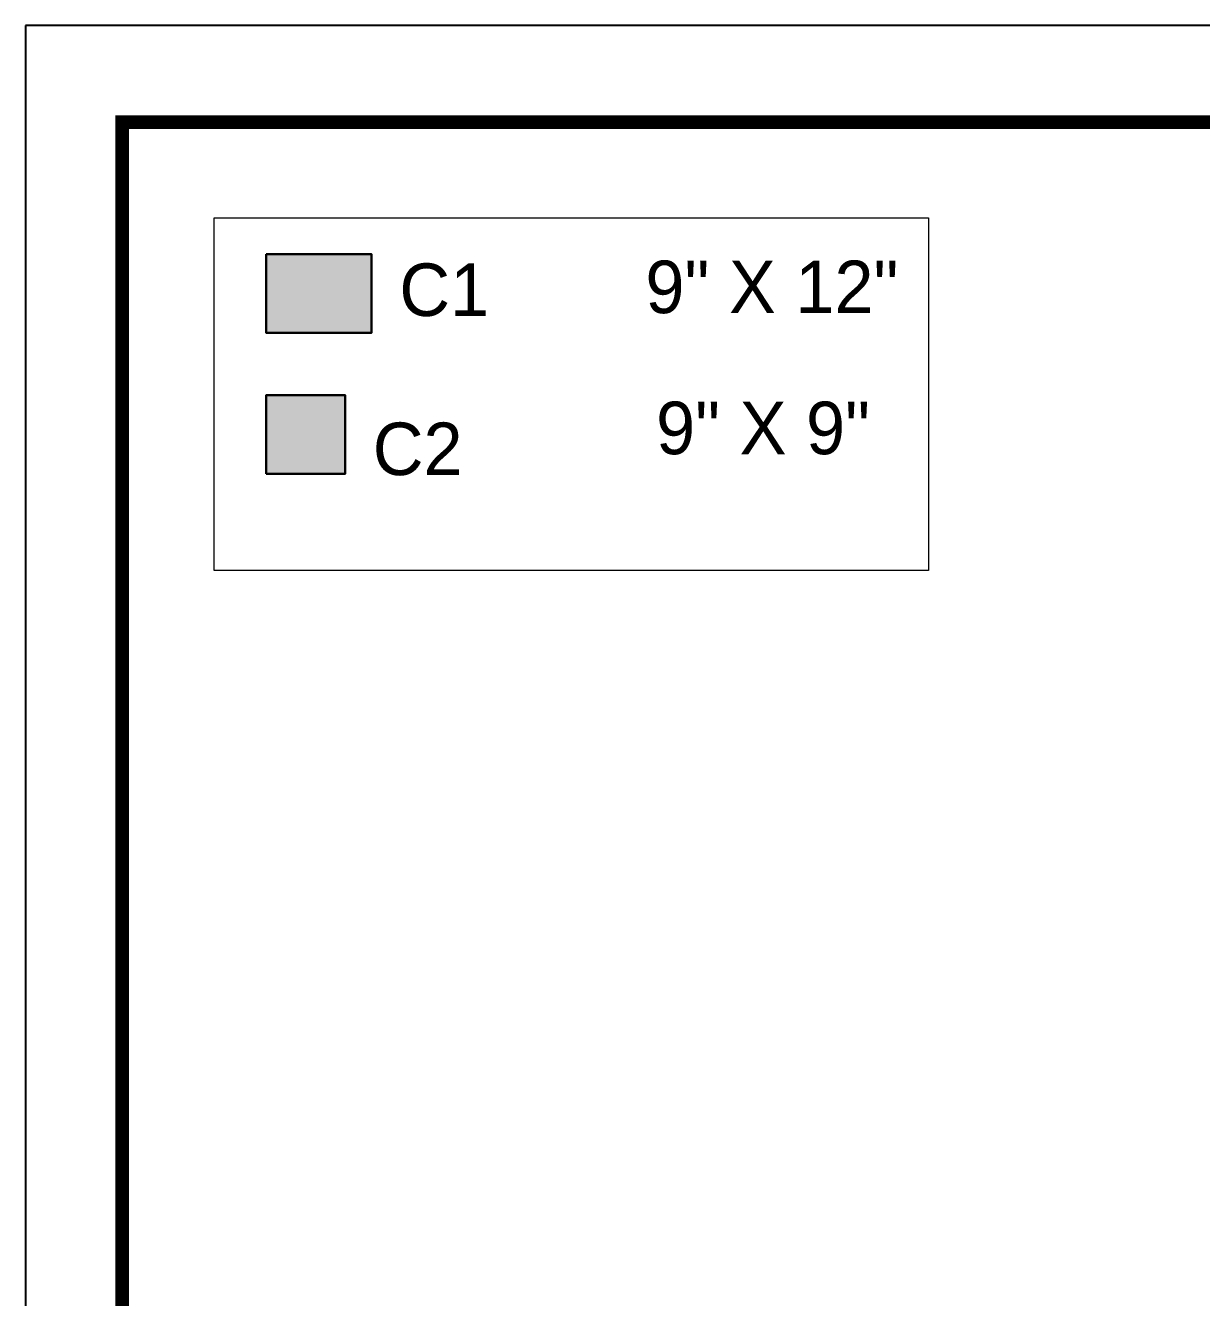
# Model space of a CAD drawing. Header units: millimetres. Extents: x -6808 to 215771, y -89660 to -16303.
# Drawn here: x 93906.7 to 94102.1, y -47278.9 to -47067.4 of the extents above; entities that cross this region are included whole.
import ezdxf

# ---------------------------------------------------------------- set-up
doc = ezdxf.new("R2010")
doc.units = ezdxf.units.MM
doc.layers.add('column', color=5, linetype='Continuous', lineweight=30)
doc.layers.add('FORMAT', color=7, linetype='Continuous')
doc.styles.add('cdim', font='arial.ttf')
doc.styles.add('SAJ', font='eurr____.ttf')

msp = doc.modelspace()

# ---------------------------------------------------------------- hatches: boundary and pattern name
at = {"layer": 'column', "ltscale": 2}
for points in [[(93946.688, -47105.445), (93946.688, -47118.544), (93964.153, -47118.544), (93964.153, -47105.445)], [(93959.787, -47141.994), (93959.787, -47128.894), (93946.688, -47128.894), (93946.688, -47141.994)]]:
    msp.add_hatch(color=5, dxfattribs=at).paths.add_polyline_path(points)

# ---------------------------------------------------------------- linework, layer by layer
at = {"layer": 'column', "lineweight": 18}
msp.add_lwpolyline([(93938.039, -47099.395), (94056.719, -47099.395), (94056.719, -47158.068), (93938.039, -47158.068)], close=True, dxfattribs=at)
at = {"layer": 'column', "ltscale": 2}
for points in [[(93946.688, -47105.445), (93946.688, -47118.544), (93964.153, -47118.544), (93964.153, -47105.445)], [(93946.688, -47141.994), (93959.787, -47141.994), (93959.787, -47128.894), (93946.688, -47128.894)]]:
    msp.add_lwpolyline(points, close=True, dxfattribs=at)
at = {"layer": 'FORMAT', "color": 0}
msp.add_lwpolyline([(93906.673, -47067.435), (93906.673, -48152.085), (94670.51, -48152.085), (94670.51, -47067.435)], close=True, dxfattribs=at)
msp.add_lwpolyline([(93906.673, -47067.435), (93906.673, -48152.085), (94670.51, -48152.085), (94670.51, -47067.435)], close=True, dxfattribs=at)
at = {"layer": 'FORMAT', "color": 0, "const_width": 2.24}
msp.add_lwpolyline([(93922.749, -47083.512), (93922.749, -48136.008), (94654.433, -48136.008), (94654.433, -47083.512)], close=True, dxfattribs=at)
msp.add_lwpolyline([(93922.749, -47083.512), (93922.749, -48136.008), (94654.433, -48136.008), (94654.433, -47083.512)], close=True, dxfattribs=at)

# ---------------------------------------------------------------- texts
at = {"layer": 'column', "char_height": 8.73269, "width": 335.40053, "attachment_point": 5, "style": 'cdim'}
for s, insert in [('\\A1;{\\fCentury Gothic|b0|i0|c0|p34;9" X 12"}', (94030.718, -47110.965)), ('\\A1;{\\fCentury Gothic|b0|i0|c0|p34;9" X 9"}', (94029.241, -47134.417))]:
    msp.add_mtext(s, dxfattribs=dict(at, insert=insert))
at = {"layer": 'column', "linetype": 'ByBlock', "char_height": 8.73269, "attachment_point": 1, "style": 'SAJ'}
for s, insert, width in [('\\A1;{\\fCentury Gothic|b0|i0|c0|p34;C1}', (93968.806, -47107.009), 641.18496), ('\\A1;{\\fCentury Gothic|b0|i0|c0|p34;C2}', (93964.387, -47133.463), 427.45664)]:
    msp.add_mtext(s, dxfattribs=dict(at, insert=insert, width=width))

doc.saveas('drawing.dxf')
